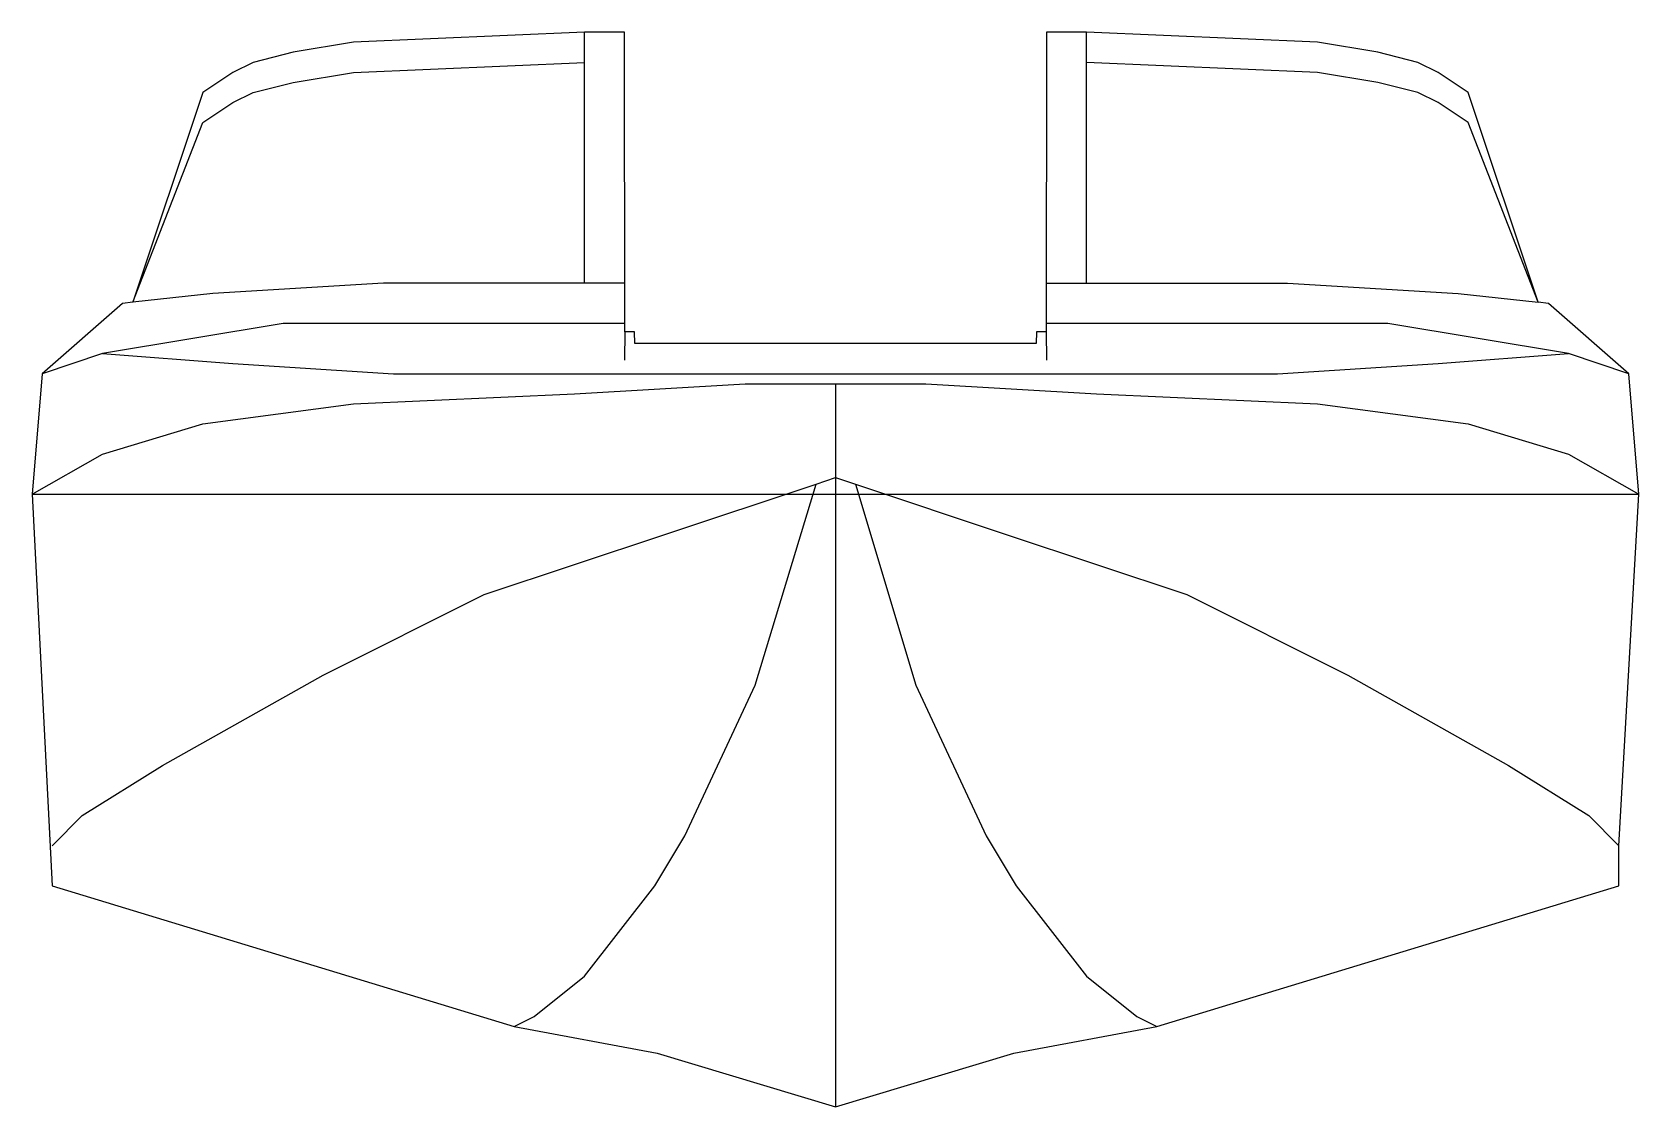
# Model space of a CAD drawing. Header units: millimetres. Extents: x -2156.5 to -2153.07, y 1622.04 to 1624.34.
import ezdxf

# ---------------------------------------------------------------- set-up
doc = ezdxf.new("R2010")
doc.units = ezdxf.units.MM
doc.header["$LTSCALE"] = 10
doc.layers.add('Embarcações', color=2, linetype='Continuous')

msp = doc.modelspace()

# ---------------------------------------------------------------- linework, layer by layer
at = {"layer": 'Embarcações'}
for p, q in [((-2155.3215, 1623.8025), (-2155.3215, 1624.3389)), ((-2154.2489, 1623.8025), (-2154.2489, 1624.3389)), ((-2155.2355, 1623.6988), (-2155.2358, 1623.6381)), ((-2154.3349, 1623.6988), (-2154.3346, 1623.6381)), ((-2154.785, 1623.5878), (-2154.785, 1622.0434)), ((-2156.5015, 1623.352), (-2153.0689, 1623.352))]:
    msp.add_line(p, q, dxfattribs=at)
msp.add_lwpolyline([(-2155.2358, 1624.3389), (-2155.3215, 1624.3389), (-2155.8149, 1624.3174), (-2155.9439, 1624.2959), (-2156.0295, 1624.2744), (-2156.0725, 1624.2529), (-2156.137, 1624.2103), (-2156.2865, 1623.7623), (-2156.3087, 1623.7595), (-2156.4803, 1623.6093), (-2156.5015, 1623.352), (-2156.4588, 1622.5153), (-2155.4716, 1622.215), (-2155.1665, 1622.1578), (-2154.785, 1622.0434), (-2154.4039, 1622.1578), (-2154.0988, 1622.215), (-2153.1116, 1622.5153), (-2153.1116, 1622.601), (-2153.0689, 1623.352), (-2153.0901, 1623.6093), (-2153.2617, 1623.7595), (-2153.2839, 1623.7623), (-2153.4333, 1624.2103), (-2153.4978, 1624.2529), (-2153.5408, 1624.2744), (-2153.6265, 1624.2959), (-2153.7555, 1624.3174), (-2154.2489, 1624.3389), (-2154.3346, 1624.3389), (-2154.3349, 1623.6988), (-2154.3561, 1623.6988), (-2154.3564, 1623.6738), (-2155.214, 1623.6738), (-2155.2143, 1623.6988), (-2155.2355, 1623.6988)], close=True, dxfattribs=at)
for points in [[(-2156.2865, 1623.7623), (-2156.137, 1624.1458), (-2156.0725, 1624.1888), (-2156.0295, 1624.2103), (-2155.9439, 1624.2314), (-2155.8149, 1624.2529), (-2155.3215, 1624.2744)], [(-2153.2839, 1623.7623), (-2153.4333, 1624.1458), (-2153.4978, 1624.1888), (-2153.5408, 1624.2103), (-2153.6265, 1624.2314), (-2153.7555, 1624.2529), (-2154.2489, 1624.2744)], [(-2155.2358, 1623.8025), (-2155.7511, 1623.8025), (-2156.1155, 1623.781), (-2156.2865, 1623.7623)], [(-2154.3346, 1623.8025), (-2153.8193, 1623.8025), (-2153.4548, 1623.781), (-2153.2839, 1623.7623)], [(-2155.2358, 1623.7168), (-2155.9654, 1623.7168), (-2156.3513, 1623.6523), (-2156.4803, 1623.6093)], [(-2153.0901, 1623.6093), (-2153.219, 1623.6523), (-2153.605, 1623.7168), (-2154.3346, 1623.7168)], [(-2156.3513, 1623.6523), (-2156.0725, 1623.6308), (-2155.7292, 1623.6093), (-2153.8411, 1623.6093), (-2153.4978, 1623.6308), (-2153.219, 1623.6523)], [(-2156.5015, 1623.352), (-2156.3513, 1623.4377), (-2156.137, 1623.5022), (-2155.8149, 1623.5452), (-2155.343, 1623.5663), (-2154.9782, 1623.5878), (-2154.785, 1623.5878), (-2154.5922, 1623.5878), (-2154.2274, 1623.5663), (-2153.7555, 1623.5452), (-2153.4333, 1623.5022), (-2153.219, 1623.4377), (-2153.0689, 1623.352)], [(-2156.4588, 1622.601), (-2156.3943, 1622.6655), (-2156.2227, 1622.7726), (-2155.8794, 1622.9657), (-2155.5361, 1623.1374), (-2155.1498, 1623.266), (-2154.8266, 1623.3735), (-2154.785, 1623.3876), (-2154.7424, 1623.3735), (-2154.4206, 1623.266), (-2154.0343, 1623.1374), (-2153.691, 1622.9657), (-2153.3477, 1622.7726), (-2153.1761, 1622.6655), (-2153.1116, 1622.601)], [(-2155.4716, 1622.215), (-2155.429, 1622.2365), (-2155.3215, 1622.3222), (-2155.1713, 1622.5153), (-2155.1072, 1622.6225), (-2154.9567, 1622.9442), (-2154.8266, 1623.3735)], [(-2154.7424, 1623.3735), (-2154.6137, 1622.9442), (-2154.4632, 1622.6225), (-2154.3991, 1622.5153), (-2154.2489, 1622.3222), (-2154.1414, 1622.2365), (-2154.0988, 1622.215)]]:
    msp.add_lwpolyline(points, dxfattribs=at)

doc.saveas('drawing.dxf')
